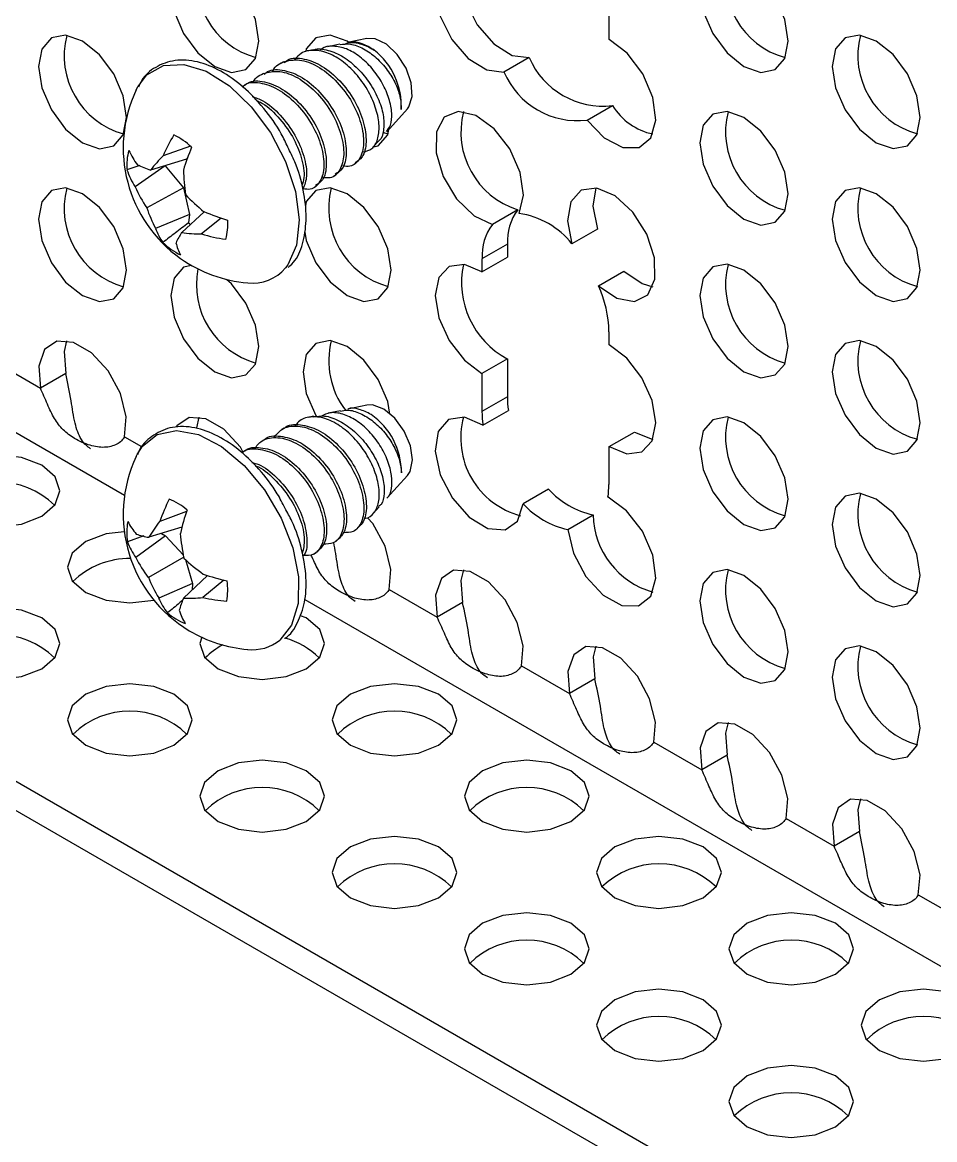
# Model space of a CAD drawing. Extents: x -0.1 to 10.8, y -7.1 to 0.
# Drawn here: x 1.482 to 2.396, y -6.146 to -5.026 of the extents above; entities that cross this region are included whole.
import ezdxf

# ---------------------------------------------------------------- set-up
doc = ezdxf.new("R2010")
doc.units = 0
doc.header["$LTSCALE"] = 0.5
doc.header["$MEASUREMENT"] = 0
doc.layers.add('Brackets', color=181, linetype='CONTINUOUS')
doc.layers.add('Hardware', color=242, linetype='CONTINUOUS')

msp = doc.modelspace()

# ---------------------------------------------------------------- linework, layer by layer
at = {"layer": 'Brackets', "transparency": 16777216}
for p, q in [((2.0695, -5.0428), (2.0695, -4.9916)), ((1.9895, -5.0607), (1.9641, -5.0754)), ((2.0476, -5.1236), (2.073, -5.1089)), ((0.4756, -5.2094), (3.2687, -6.8218)), ((1.0965, -5.2183), (1.5839, -5.4997)), ((1.978, -5.2135), (1.9526, -5.2282)), ((0.4756, -5.2387), (3.2687, -6.8511)), ((2.0578, -5.233), (2.0324, -5.2477)), ((1.9676, -5.2478), (1.9422, -5.2625)), ((1.9676, -5.2478), (1.9676, -5.2609)), ((1.9422, -5.2756), (1.9676, -5.2609)), ((1.9422, -5.2625), (1.9422, -5.2756)), ((2.0591, -5.2896), (2.0845, -5.275)), ((2.0695, -5.349), (2.0695, -5.3359)), ((1.4515, -5.3644), (1.4996, -5.3922)), ((1.9676, -5.3628), (1.9422, -5.3775)), ((1.9676, -5.3628), (1.9676, -5.4009)), ((1.525, -5.3776), (1.4996, -5.3922)), ((1.9422, -5.3775), (1.9422, -5.4156)), ((1.9676, -5.4009), (1.9422, -5.4156)), ((1.9432, -5.4294), (1.9686, -5.4147)), ((1.584, -5.441), (1.601, -5.4508)), ((2.0695, -5.4509), (2.0949, -5.4363)), ((2.0695, -5.489), (2.0695, -5.4509)), ((2.0089, -5.4936), (1.9836, -5.5083)), ((2.0281, -5.534), (2.0535, -5.5193)), ((1.8492, -5.5941), (1.8973, -5.6218)), ((1.7647, -5.6041), (2.8643, -6.2388)), ((1.9227, -5.6072), (1.8973, -5.6218)), ((1.9818, -5.6706), (2.0299, -5.6984)), ((2.0553, -5.6837), (2.0299, -5.6984)), ((2.1144, -5.7471), (2.1625, -5.7749)), ((2.1879, -5.7603), (2.1625, -5.7749)), ((2.247, -5.8237), (2.2951, -5.8514)), ((2.3205, -5.8368), (2.2951, -5.8514)), ((2.3795, -5.9002), (2.4277, -5.928))]:
    msp.add_line(p, q, dxfattribs=at)
at = {"layer": 'Brackets', "transparency": 16777216, "flags": 128}
for points in [[(1.6744, -4.9678), (1.6575, -4.9619), (1.6431, -4.9647), (1.6336, -4.9757), (1.6302, -4.9933), (1.6336, -5.0148), (1.6431, -5.0368), (1.6575, -5.0562), (1.6744, -5.0698), (1.6913, -5.0757), (1.7056, -5.0729), (1.7152, -5.0619), (1.7186, -5.0443), (1.7152, -5.0228), (1.7056, -5.0008), (1.6913, -4.9814), (1.6744, -4.9678)], [(1.9422, -4.9694), (1.9239, -4.962), (1.9084, -4.9646), (1.8983, -4.9766), (1.8954, -4.996), (1.9003, -5.0194), (1.912, -5.0427), (1.9285, -5.0618), (1.9469, -5.0733), (1.9641, -5.0754)], [(1.9237, -4.962), (1.9208, -4.9814), (1.9256, -5.0048), (1.9373, -5.028), (1.9539, -5.0471), (1.9723, -5.0587), (1.9895, -5.0607)], [(2.2047, -4.9677), (2.1878, -4.9618), (2.1735, -4.9646), (2.1639, -4.9756), (2.1605, -4.9932), (2.1639, -5.0147), (2.1735, -5.0368), (2.1878, -5.0561), (2.2047, -5.0698), (2.2216, -5.0757), (2.236, -5.0729), (2.2456, -5.0619), (2.2489, -5.0443), (2.2456, -5.0228), (2.236, -5.0007), (2.2216, -4.9814), (2.2047, -4.9677)], [(1.5418, -5.0443), (1.5249, -5.0385), (1.5106, -5.0412), (1.501, -5.0523), (1.4976, -5.0699), (1.501, -5.0913), (1.5106, -5.1134), (1.5249, -5.1327), (1.5418, -5.1464), (1.5587, -5.1523), (1.5731, -5.1495), (1.5826, -5.1385), (1.586, -5.1209), (1.5826, -5.0994), (1.5731, -5.0773), (1.5587, -5.058), (1.5418, -5.0443)], [(1.807, -5.0443), (1.7901, -5.0384), (1.7757, -5.0412), (1.7661, -5.0522), (1.7657, -5.0546)], [(2.3373, -5.0443), (2.3204, -5.0384), (2.3061, -5.0412), (2.2965, -5.0522), (2.2931, -5.0698), (2.2965, -5.0912), (2.3061, -5.1133), (2.3204, -5.1327), (2.3373, -5.1463), (2.3542, -5.1522), (2.3686, -5.1494), (2.3781, -5.1384), (2.3815, -5.1208), (2.3781, -5.0993), (2.3686, -5.0772), (2.3542, -5.0579), (2.3373, -5.0443)], [(1.8087, -5.0457), (1.807, -5.0443)], [(2.0476, -5.1236), (2.0648, -5.1414), (2.0832, -5.1511), (2.0997, -5.1511), (2.1114, -5.1413), (2.1163, -5.1235), (2.1134, -5.1008), (2.1033, -5.0771), (2.0878, -5.0566), (2.0695, -5.0428)], [(1.9793, -5.2171), (1.9837, -5.1989), (1.9804, -5.1761), (1.97, -5.1525), (1.9543, -5.1323), (1.936, -5.119), (1.9184, -5.1149), (1.9044, -5.1207), (1.8965, -5.1354), (1.8962, -5.1565), (1.9033, -5.1802), (1.9168, -5.2025), (1.9343, -5.2195), (1.9526, -5.2282)], [(2.2047, -5.1208), (2.1878, -5.1149), (2.1735, -5.1177), (2.1639, -5.1288), (2.1605, -5.1463), (2.1639, -5.1678), (2.1735, -5.1899), (2.1878, -5.2092), (2.2047, -5.2229), (2.2216, -5.2288), (2.236, -5.226), (2.2456, -5.215), (2.2489, -5.1974), (2.2456, -5.1759), (2.236, -5.1538), (2.2216, -5.1345), (2.2047, -5.1208)], [(1.8333, -5.1504), (1.8382, -5.1495), (1.8478, -5.1384), (1.8488, -5.133)], [(1.5418, -5.1974), (1.5249, -5.1916), (1.5106, -5.1943), (1.501, -5.2054), (1.4976, -5.223), (1.501, -5.2444), (1.5106, -5.2665), (1.5249, -5.2859), (1.5418, -5.2995), (1.5587, -5.3054), (1.5731, -5.3026), (1.5826, -5.2916), (1.586, -5.274), (1.5826, -5.2525), (1.5731, -5.2304), (1.5587, -5.2111), (1.5418, -5.1974)], [(1.7648, -5.2358), (1.7661, -5.2444), (1.7757, -5.2665), (1.7901, -5.2858), (1.807, -5.2995), (1.8239, -5.3054), (1.8382, -5.3026), (1.8478, -5.2915), (1.8512, -5.274), (1.8478, -5.2525), (1.8382, -5.2304), (1.8239, -5.2111), (1.807, -5.1974)], [(1.807, -5.1974), (1.7901, -5.1915), (1.7757, -5.1943), (1.7661, -5.2053), (1.7654, -5.2095)], [(2.0591, -5.2896), (2.0774, -5.3021), (2.0949, -5.3053), (2.1084, -5.2986), (2.1155, -5.2831), (2.1152, -5.2616), (2.1073, -5.2378), (2.0933, -5.2159), (2.0757, -5.1996), (2.0574, -5.1918), (2.0417, -5.1939), (2.0313, -5.2054), (2.028, -5.2245), (2.0324, -5.2477)], [(2.0563, -5.1916), (2.0534, -5.2098), (2.0578, -5.233)], [(2.3373, -5.1974), (2.3204, -5.1915), (2.3061, -5.1943), (2.2965, -5.2053), (2.2931, -5.2229), (2.2965, -5.2443), (2.3061, -5.2664), (2.3204, -5.2858), (2.3373, -5.2994), (2.3542, -5.3053), (2.3686, -5.3025), (2.3781, -5.2915), (2.3815, -5.2739), (2.3781, -5.2524), (2.3686, -5.2303), (2.3542, -5.211), (2.3373, -5.1974)], [(1.6511, -5.2693), (1.6431, -5.2709), (1.6336, -5.2819), (1.6302, -5.2995), (1.6336, -5.321), (1.6431, -5.343), (1.6575, -5.3624), (1.6744, -5.376), (1.6913, -5.3819), (1.7056, -5.3791), (1.7152, -5.3681), (1.7186, -5.3505), (1.7152, -5.329), (1.7056, -5.307), (1.6913, -5.2876), (1.686, -5.2833)], [(1.9422, -5.2756), (1.9245, -5.2683), (1.9093, -5.2703), (1.899, -5.2813), (1.8954, -5.2995), (1.899, -5.3218), (1.9093, -5.3446), (1.9245, -5.3643), (1.9422, -5.3775)], [(2.0845, -5.275), (2.1028, -5.2875), (2.1134, -5.2906)], [(2.2047, -5.2739), (2.1878, -5.268), (2.1735, -5.2708), (2.1639, -5.2819), (2.1605, -5.2994), (2.1639, -5.3209), (2.1735, -5.343), (2.1878, -5.3623), (2.2047, -5.376), (2.2216, -5.3819), (2.236, -5.3791), (2.2456, -5.3681), (2.2489, -5.3505), (2.2456, -5.329), (2.236, -5.3069), (2.2216, -5.2876), (2.2047, -5.2739)], [(1.584, -5.441), (1.5857, -5.421), (1.5799, -5.3977), (1.5676, -5.375), (1.5509, -5.3569), (1.5327, -5.3464), (1.516, -5.3452), (1.5037, -5.3537), (1.4979, -5.3703), (1.4996, -5.3922)], [(1.5259, -5.3448), (1.5233, -5.3556), (1.525, -5.3776)], [(1.807, -5.3505), (1.7901, -5.3446), (1.7757, -5.3474), (1.7661, -5.3584), (1.7628, -5.376), (1.7661, -5.3975), (1.7757, -5.4196), (1.7765, -5.4206)], [(1.8498, -5.4183), (1.8478, -5.4056), (1.8382, -5.3835), (1.8239, -5.3642), (1.807, -5.3505)], [(2.0695, -5.4509), (2.0872, -5.4582), (2.1024, -5.4562), (2.1127, -5.4452), (2.1163, -5.427), (2.1127, -5.4047), (2.1024, -5.3819), (2.0872, -5.3622), (2.0695, -5.349)], [(2.3373, -5.3505), (2.3204, -5.3446), (2.3061, -5.3474), (2.2965, -5.3584), (2.2931, -5.376), (2.2965, -5.3975), (2.3061, -5.4195), (2.3204, -5.4389), (2.3373, -5.4525), (2.3542, -5.4584), (2.3686, -5.4556), (2.3781, -5.4446), (2.3815, -5.427), (2.3781, -5.4055), (2.3686, -5.3834), (2.3542, -5.3641), (2.3373, -5.3505)], [(1.6585, -5.4213), (1.6559, -5.4322), (1.6559, -5.4325)], [(1.9432, -5.4294), (1.9247, -5.4214), (1.9087, -5.4237), (1.8984, -5.4358), (1.8954, -5.4554), (1.9004, -5.4792), (1.9125, -5.5027), (1.9294, -5.5218), (1.9481, -5.5331), (1.9653, -5.5344), (1.9779, -5.5256), (1.9836, -5.5083)], [(2.2047, -5.427), (2.1878, -5.4211), (2.1735, -5.4239), (2.1639, -5.435), (2.1605, -5.4525), (2.1639, -5.474), (2.1735, -5.4961), (2.1878, -5.5154), (2.2047, -5.5291), (2.2216, -5.535), (2.236, -5.5322), (2.2456, -5.5212), (2.2489, -5.5036), (2.2456, -5.4821), (2.236, -5.46), (2.2216, -5.4407), (2.2047, -5.427)], [(1.7026, -5.456), (1.7002, -5.4516), (1.6835, -5.4334), (1.6653, -5.4229), (1.6486, -5.4218), (1.6363, -5.4302), (1.636, -5.4312)], [(2.0949, -5.4363), (2.1126, -5.4435), (2.1134, -5.4437)], [(1.5009, -5.4696), (1.4806, -5.4618), (1.4567, -5.459), (1.4328, -5.4618), (1.4125, -5.4696), (1.399, -5.4813), (1.3942, -5.4951), (1.399, -5.5089), (1.4125, -5.5206), (1.4328, -5.5285), (1.4567, -5.5312), (1.4806, -5.5285), (1.5009, -5.5206), (1.5145, -5.5089), (1.5192, -5.4951), (1.5145, -5.4813), (1.5009, -5.4696)], [(2.3373, -5.5036), (2.3204, -5.4977), (2.3061, -5.5005), (2.2965, -5.5115), (2.2931, -5.5291), (2.2965, -5.5506), (2.3061, -5.5726), (2.3204, -5.592), (2.3373, -5.6056), (2.3542, -5.6115), (2.3686, -5.6087), (2.3781, -5.5977), (2.3815, -5.5801), (2.3781, -5.5586), (2.3686, -5.5365), (2.3542, -5.5172), (2.3373, -5.5036)], [(2.0281, -5.534), (2.0338, -5.5579), (2.0464, -5.5812), (2.0636, -5.5998), (2.0823, -5.6102), (2.0992, -5.6106), (2.1113, -5.6009), (2.1163, -5.5829), (2.1133, -5.5598), (2.103, -5.5358), (2.087, -5.5152), (2.0685, -5.5016)], [(1.8492, -5.5941), (1.8509, -5.574), (1.8451, -5.5507), (1.8328, -5.5281), (1.8275, -5.5224)], [(1.5837, -5.5362), (1.5654, -5.5383), (1.5451, -5.5461), (1.5316, -5.5578), (1.5268, -5.5717), (1.5316, -5.5855), (1.5451, -5.5972), (1.5654, -5.605), (1.5893, -5.6077), (1.6132, -5.605), (1.6134, -5.6049)], [(1.9818, -5.6706), (1.9835, -5.6506), (1.9776, -5.6273), (1.9654, -5.6046), (1.9487, -5.5865), (1.9304, -5.576), (1.9138, -5.5749), (1.9015, -5.5833), (1.8957, -5.5999), (1.8973, -5.6218)], [(1.9237, -5.5744), (1.921, -5.5853), (1.9227, -5.6072)], [(2.2047, -5.5801), (2.1878, -5.5742), (2.1735, -5.577), (2.1639, -5.5881), (2.1605, -5.6056), (2.1639, -5.6271), (2.1735, -5.6492), (2.1878, -5.6685), (2.2047, -5.6822), (2.2216, -5.6881), (2.236, -5.6853), (2.2456, -5.6743), (2.2489, -5.6567), (2.2456, -5.6352), (2.236, -5.6131), (2.2216, -5.5938), (2.2047, -5.5801)], [(1.5009, -5.6227), (1.4806, -5.6149), (1.4567, -5.6121), (1.4328, -5.6149), (1.4125, -5.6227), (1.399, -5.6344), (1.3942, -5.6482), (1.399, -5.662), (1.4125, -5.6737), (1.4328, -5.6815), (1.4567, -5.6843), (1.4806, -5.6815), (1.5009, -5.6737), (1.5145, -5.662), (1.5192, -5.6482), (1.5145, -5.6344), (1.5009, -5.6227)], [(1.6615, -5.6421), (1.6594, -5.6482), (1.6641, -5.662), (1.6777, -5.6737), (1.698, -5.6815), (1.7219, -5.6843), (1.7458, -5.6815), (1.7661, -5.6737), (1.7796, -5.662), (1.7844, -5.6482), (1.7796, -5.6344), (1.7661, -5.6227)], [(1.7661, -5.6227), (1.7602, -5.6204)], [(2.1144, -5.7471), (2.116, -5.7271), (2.1102, -5.7038), (2.0979, -5.6812), (2.0813, -5.663), (2.063, -5.6525), (2.0463, -5.6514), (2.0341, -5.6598), (2.0282, -5.6764), (2.0299, -5.6984)], [(2.0563, -5.6509), (2.0536, -5.6618), (2.0553, -5.6837)], [(2.3373, -5.6567), (2.3204, -5.6508), (2.3061, -5.6536), (2.2965, -5.6646), (2.2931, -5.6822), (2.2965, -5.7037), (2.3061, -5.7257), (2.3204, -5.7451), (2.3373, -5.7587), (2.3542, -5.7646), (2.3686, -5.7618), (2.3781, -5.7508), (2.3815, -5.7332), (2.3781, -5.7117), (2.3686, -5.6896), (2.3542, -5.6703), (2.3373, -5.6567)], [(1.6335, -5.6992), (1.6132, -5.6914), (1.5893, -5.6887), (1.5654, -5.6914), (1.5451, -5.6992), (1.5316, -5.7109), (1.5268, -5.7247), (1.5316, -5.7385), (1.5451, -5.7502), (1.5654, -5.7581), (1.5893, -5.7608), (1.6132, -5.7581), (1.6335, -5.7502), (1.647, -5.7385), (1.6518, -5.7247), (1.647, -5.7109), (1.6335, -5.6992)], [(1.8987, -5.6992), (1.8784, -5.6914), (1.8545, -5.6887), (1.8305, -5.6914), (1.8103, -5.6992), (1.7967, -5.7109), (1.792, -5.7247), (1.7967, -5.7385), (1.8103, -5.7502), (1.8305, -5.7581), (1.8545, -5.7608), (1.8784, -5.7581), (1.8987, -5.7502), (1.9122, -5.7385), (1.917, -5.7247), (1.9122, -5.7109), (1.8987, -5.6992)], [(2.247, -5.8237), (2.2486, -5.8037), (2.2428, -5.7804), (2.2305, -5.7577), (2.2138, -5.7396), (2.1956, -5.7291), (2.1789, -5.7279), (2.1666, -5.7364), (2.1608, -5.753), (2.1625, -5.7749)], [(2.1889, -5.7275), (2.1862, -5.7383), (2.1879, -5.7603)], [(1.7661, -5.7758), (1.7458, -5.7679), (1.7219, -5.7652), (1.698, -5.7679), (1.6777, -5.7758), (1.6641, -5.7875), (1.6594, -5.8013), (1.6641, -5.8151), (1.6777, -5.8268), (1.698, -5.8346), (1.7219, -5.8374), (1.7458, -5.8346), (1.7661, -5.8268), (1.7796, -5.8151), (1.7844, -5.8013), (1.7796, -5.7875), (1.7661, -5.7758)], [(2.0312, -5.7758), (2.011, -5.7679), (1.987, -5.7652), (1.9631, -5.7679), (1.9428, -5.7758), (1.9293, -5.7875), (1.9245, -5.8013), (1.9293, -5.8151), (1.9428, -5.8268), (1.9631, -5.8346), (1.987, -5.8374), (2.011, -5.8346), (2.0312, -5.8268), (2.0448, -5.8151), (2.0495, -5.8013), (2.0448, -5.7875), (2.0312, -5.7758)], [(2.3795, -5.9002), (2.3812, -5.8802), (2.3754, -5.8569), (2.3631, -5.8342), (2.3464, -5.8161), (2.3282, -5.8056), (2.3115, -5.8045), (2.2992, -5.8129), (2.2934, -5.8295), (2.2951, -5.8514)], [(2.3214, -5.804), (2.3188, -5.8149), (2.3205, -5.8368)], [(1.8987, -5.8523), (1.8784, -5.8445), (1.8545, -5.8417), (1.8305, -5.8445), (1.8103, -5.8523), (1.7967, -5.864), (1.792, -5.8778), (1.7967, -5.8916), (1.8103, -5.9033), (1.8305, -5.9111), (1.8545, -5.9139), (1.8784, -5.9111), (1.8987, -5.9033), (1.9122, -5.8916), (1.917, -5.8778), (1.9122, -5.864), (1.8987, -5.8523)], [(2.1638, -5.8523), (2.1435, -5.8445), (2.1196, -5.8417), (2.0957, -5.8445), (2.0754, -5.8523), (2.0619, -5.864), (2.0571, -5.8778), (2.0619, -5.8916), (2.0754, -5.9033), (2.0957, -5.9111), (2.1196, -5.9139), (2.1435, -5.9111), (2.1638, -5.9033), (2.1774, -5.8916), (2.1821, -5.8778), (2.1774, -5.864), (2.1638, -5.8523)], [(2.0312, -5.9288), (2.011, -5.921), (1.987, -5.9183), (1.9631, -5.921), (1.9428, -5.9288), (1.9293, -5.9405), (1.9245, -5.9543), (1.9293, -5.9682), (1.9428, -5.9799), (1.9631, -5.9877), (1.987, -5.9904), (2.011, -5.9877), (2.0312, -5.9799), (2.0448, -5.9682), (2.0495, -5.9543), (2.0448, -5.9405), (2.0312, -5.9288)], [(2.2964, -5.9288), (2.2761, -5.921), (2.2522, -5.9183), (2.2283, -5.921), (2.208, -5.9288), (2.1945, -5.9405), (2.1897, -5.9543), (2.1945, -5.9682), (2.208, -5.9799), (2.2283, -5.9877), (2.2522, -5.9904), (2.2761, -5.9877), (2.2964, -5.9799), (2.3099, -5.9682), (2.3147, -5.9543), (2.3099, -5.9405), (2.2964, -5.9288)], [(2.1638, -6.0054), (2.1435, -5.9976), (2.1196, -5.9948), (2.0957, -5.9976), (2.0754, -6.0054), (2.0619, -6.0171), (2.0571, -6.0309), (2.0619, -6.0447), (2.0754, -6.0564), (2.0957, -6.0642), (2.1196, -6.067), (2.1435, -6.0642), (2.1638, -6.0564), (2.1774, -6.0447), (2.1821, -6.0309), (2.1774, -6.0171), (2.1638, -6.0054)], [(2.429, -6.0054), (2.4087, -5.9976), (2.3848, -5.9948), (2.3609, -5.9976), (2.3406, -6.0054), (2.327, -6.0171), (2.3223, -6.0309), (2.327, -6.0447), (2.3406, -6.0564), (2.3609, -6.0642), (2.3848, -6.067), (2.4087, -6.0642), (2.429, -6.0564), (2.4425, -6.0447), (2.4473, -6.0309), (2.4425, -6.0171), (2.429, -6.0054)], [(2.2964, -6.0819), (2.2761, -6.0741), (2.2522, -6.0713), (2.2283, -6.0741), (2.208, -6.0819), (2.1945, -6.0936), (2.1897, -6.1074), (2.1945, -6.1212), (2.208, -6.1329), (2.2283, -6.1408), (2.2522, -6.1435), (2.2761, -6.1408), (2.2964, -6.1329), (2.3099, -6.1212), (2.3147, -6.1074), (2.3099, -6.0936), (2.2964, -6.0819)]]:
    msp.add_lwpolyline(points, dxfattribs=at)
at = {"layer": 'Brackets', "transparency": 16777216}
for centre, radius, start, end in [((1.7376, -4.9823), 0.0816, 165.6081, 254.3865), ((2.2679, -4.9823), 0.0816, 165.6081, 254.3865), ((1.605, -5.0589), 0.0816, 165.6081, 254.3865), ((2.4005, -5.0588), 0.0816, 165.6081, 254.3865), ((2.0632, -5.0294), 0.0801, 203.0257, 276.9797), ((2.0379, -5.044), 0.0801, 203.0257, 276.9797), ((2.0025, -5.1358), 0.0814, 165.2472, 252.5372), ((2.1262, -5.0765), 0.0623, 211.4, 258.1746), ((2.2679, -5.1354), 0.0816, 165.6081, 254.3865), ((1.8702, -5.0588), 0.0816, 250.6385, 254.3865), ((1.605, -5.212), 0.0816, 165.6081, 254.3865), ((1.8702, -5.2119), 0.0816, 165.6081, 254.3865), ((2.4005, -5.2119), 0.0816, 165.6081, 254.3865), ((2.0203, -5.2451), 0.0527, 143.2292, 182.9528), ((1.9673, -5.2992), 0.083, 38.3514, 81.654), ((1.9949, -5.2597), 0.0527, 143.2292, 182.9528), ((1.7376, -5.2885), 0.0816, 168.9035, 254.3865), ((2.0083, -5.2864), 0.0866, 167.8458, 241.9372), ((2.2679, -5.2885), 0.0816, 165.6081, 254.3865), ((1.9493, -5.3386), 0.1202, 1.2945, 24.0682), ((1.8702, -5.365), 0.0816, 165.6081, 217.3101), ((2.4005, -5.365), 0.0816, 165.6081, 254.3865), ((2.064, -5.4006), 0.0964, 180.1758, 188.4025), ((2.0015, -5.4423), 0.0806, 164.8921, 255.1025), ((2.0386, -5.4153), 0.0964, 180.1758, 188.4025), ((2.2679, -5.4416), 0.0816, 165.6081, 254.3865), ((1.4567, -5.5681), 0.0817, 45.6215, 134.3785), ((2.071, -5.4377), 0.0835, 222.0555, 257.9499), ((1.9958, -5.4893), 0.0736, 350.3819, 0.2301), ((2.4005, -5.5181), 0.0816, 165.6081, 254.3865), ((2.0456, -5.4523), 0.0835, 222.0555, 257.9499), ((2.136, -5.5174), 0.0825, 181.3428, 254.0865), ((1.5893, -5.6447), 0.0817, 89.5192, 134.3785), ((2.2679, -5.5947), 0.0816, 165.6081, 254.3865), ((1.4567, -5.7212), 0.0817, 45.6215, 134.3785), ((1.7219, -5.7212), 0.0817, 45.6215, 73.5961), ((1.7219, -5.7212), 0.0817, 118.9875, 134.3785), ((2.4005, -5.6712), 0.0816, 165.6081, 254.3865), ((1.5893, -5.7978), 0.0817, 45.6215, 134.3785), ((1.8545, -5.7978), 0.0817, 45.6215, 134.3785), ((1.7219, -5.8743), 0.0817, 45.6215, 134.3785), ((1.987, -5.8743), 0.0817, 45.6215, 134.3785), ((1.8545, -5.9508), 0.0817, 45.6215, 134.3785), ((2.1196, -5.9508), 0.0817, 45.6215, 134.3785), ((1.987, -6.0274), 0.0817, 45.6215, 134.3785), ((2.2522, -6.0274), 0.0817, 45.6215, 134.3785), ((2.1196, -6.1039), 0.0817, 45.6215, 134.3785), ((2.3848, -6.1039), 0.0817, 45.6215, 134.3785), ((2.2522, -6.1804), 0.0817, 45.6215, 134.3785)]:
    msp.add_arc(centre, radius, start, end, dxfattribs=at)
for points, knots in [([(1.5498, -5.453), (1.5483, -5.452), (1.5447, -5.4495), (1.5387, -5.4416), (1.5335, -5.4268), (1.5305, -5.4031), (1.5269, -5.3866), (1.525, -5.3776)], [0, 0, 0, 0, 0.080074, 0.183747, 0.405923, 0.672364, 1, 1, 1, 1]), ([(1.584, -5.441), (1.5831, -5.4424), (1.5811, -5.4453), (1.5746, -5.4499), (1.5635, -5.4526), (1.5484, -5.45), (1.5343, -5.4436), (1.5221, -5.4347), (1.5133, -5.4231), (1.5066, -5.4084), (1.502, -5.3977), (1.4996, -5.3922)], [0, 0, 0, 0, 0.0571124, 0.1129168, 0.2267158, 0.3542413, 0.5044329, 0.6312117, 0.7515163, 0.8722153, 1, 1, 1, 1]), ([(1.815, -5.6061), (1.8134, -5.6051), (1.8098, -5.6026), (1.8038, -5.5947), (1.7986, -5.5799), (1.7964, -5.5619), (1.7943, -5.5507), (1.7936, -5.5471)], [0, 0, 0, 0, 0.0800739, 0.1837469, 0.4059234, 0.6723641, 0.8025129, 0.8025129, 0.8025129, 0.8025129]), ([(1.8492, -5.5941), (1.8482, -5.5955), (1.8463, -5.5984), (1.8397, -5.603), (1.8286, -5.6056), (1.8136, -5.6031), (1.7995, -5.5967), (1.7873, -5.5878), (1.7784, -5.5762), (1.7738, -5.5659), (1.7713, -5.5603), (1.771, -5.5596)], [0, 0, 0, 0, 0.0571124, 0.1129168, 0.2267158, 0.3542413, 0.5044329, 0.6312117, 0.7515163, 0.8722153, 0.8879865, 0.8879865, 0.8879865, 0.8879865]), ([(1.9476, -5.6827), (1.946, -5.6816), (1.9424, -5.6791), (1.9364, -5.6713), (1.9312, -5.6564), (1.9283, -5.6327), (1.9247, -5.6163), (1.9227, -5.6072)], [0, 0, 0, 0, 0.080074, 0.183747, 0.405923, 0.672364, 1, 1, 1, 1]), ([(1.9818, -5.6706), (1.9808, -5.6721), (1.9789, -5.6749), (1.9723, -5.6795), (1.9612, -5.6822), (1.9462, -5.6796), (1.9321, -5.6732), (1.9198, -5.6643), (1.911, -5.6527), (1.9044, -5.638), (1.8997, -5.6273), (1.8973, -5.6218)], [0, 0, 0, 0, 0.057112, 0.112917, 0.226716, 0.354241, 0.504433, 0.631212, 0.751516, 0.872215, 1, 1, 1, 1]), ([(2.0802, -5.7592), (2.0786, -5.7581), (2.075, -5.7557), (2.069, -5.7478), (2.0638, -5.733), (2.0609, -5.7092), (2.0573, -5.6928), (2.0553, -5.6837)], [0, 0, 0, 0, 0.080074, 0.183747, 0.405923, 0.672364, 1, 1, 1, 1]), ([(2.1144, -5.7471), (2.1134, -5.7486), (2.1114, -5.7515), (2.1049, -5.756), (2.0938, -5.7587), (2.0788, -5.7562), (2.0646, -5.7498), (2.0524, -5.7409), (2.0436, -5.7293), (2.0369, -5.7145), (2.0323, -5.7039), (2.0299, -5.6984)], [0, 0, 0, 0, 0.0571124, 0.1129168, 0.2267158, 0.3542413, 0.5044329, 0.6312117, 0.7515163, 0.8722153, 1, 1, 1, 1]), ([(2.2127, -5.8357), (2.2112, -5.8347), (2.2076, -5.8322), (2.2016, -5.8243), (2.1964, -5.8095), (2.1935, -5.7858), (2.1899, -5.7693), (2.1879, -5.7603)], [0, 0, 0, 0, 0.0800739, 0.1837469, 0.4059234, 0.6723641, 1, 1, 1, 1]), ([(2.247, -5.8237), (2.246, -5.8251), (2.244, -5.828), (2.2375, -5.8326), (2.2264, -5.8353), (2.2113, -5.8327), (2.1972, -5.8263), (2.185, -5.8174), (2.1762, -5.8058), (2.1695, -5.7911), (2.1649, -5.7804), (2.1625, -5.7749)], [0, 0, 0, 0, 0.057112, 0.112917, 0.226716, 0.354241, 0.504433, 0.631212, 0.751516, 0.872215, 1, 1, 1, 1]), ([(2.3453, -5.9123), (2.3438, -5.9112), (2.3402, -5.9088), (2.3342, -5.9009), (2.329, -5.886), (2.326, -5.8623), (2.3224, -5.8459), (2.3205, -5.8368)], [0, 0, 0, 0, 0.080074, 0.183747, 0.405923, 0.672364, 1, 1, 1, 1]), ([(2.3795, -5.9002), (2.3786, -5.9017), (2.3766, -5.9046), (2.3701, -5.9091), (2.359, -5.9118), (2.3439, -5.9093), (2.3298, -5.9029), (2.3176, -5.8939), (2.3088, -5.8823), (2.3021, -5.8676), (2.2975, -5.8569), (2.2951, -5.8514)], [0, 0, 0, 0, 0.057112, 0.112917, 0.226716, 0.354241, 0.504433, 0.631212, 0.751516, 0.872215, 1, 1, 1, 1])]:
    msp.add_open_spline(points, degree=3, knots=knots, dxfattribs=at)
at = {"layer": 'Hardware', "transparency": 16777216}
for p, q in [((1.7998, -5.0475), (1.7877, -5.0501)), ((1.8267, -5.0419), (1.8075, -5.0459)), ((1.8351, -5.0421), (1.8267, -5.0419)), ((1.8464, -5.0476), (1.8351, -5.0421)), ((1.8573, -5.0579), (1.8464, -5.0476)), ((1.7729, -5.0532), (1.7679, -5.0542)), ((1.8661, -5.0714), (1.8573, -5.0579)), ((1.6064, -5.0782), (1.623, -5.0689)), ((1.623, -5.0689), (1.6432, -5.0677)), ((1.6432, -5.0677), (1.6658, -5.0746)), ((1.7434, -5.0652), (1.741, -5.0667)), ((1.8713, -5.0861), (1.8661, -5.0714)), ((1.5972, -5.0902), (1.6064, -5.0782)), ((1.6658, -5.0746), (1.689, -5.0891)), ((1.7236, -5.0767), (1.7211, -5.0781)), ((1.5956, -5.0932), (1.5972, -5.0902)), ((1.689, -5.0891), (1.711, -5.1102)), ((1.8723, -5.0998), (1.8713, -5.0861)), ((1.8689, -5.1104), (1.8723, -5.0998)), ((1.711, -5.1102), (1.7303, -5.1361)), ((1.8467, -5.1354), (1.8674, -5.1123)), ((1.8674, -5.1123), (1.8689, -5.1104)), ((1.7303, -5.1361), (1.7454, -5.1652)), ((1.6499, -5.1497), (1.6225, -5.1594)), ((1.8332, -5.1505), (1.8388, -5.1442)), ((1.646, -5.1628), (1.6101, -5.1736)), ((1.6473, -5.1607), (1.646, -5.1628)), ((1.5992, -5.1692), (1.5863, -5.1733)), ((1.6247, -5.1693), (1.5945, -5.1906)), ((1.6246, -5.1692), (1.6247, -5.1693)), ((1.6247, -5.1693), (1.643, -5.1915)), ((1.7454, -5.1652), (1.7552, -5.1951)), ((1.813, -5.1685), (1.8155, -5.167)), ((1.7931, -5.18), (1.7956, -5.1785)), ((1.643, -5.1915), (1.6063, -5.2116)), ((1.643, -5.1915), (1.6489, -5.2181)), ((1.7552, -5.1951), (1.7589, -5.2237)), ((1.7732, -5.1914), (1.7757, -5.19)), ((1.6489, -5.2181), (1.6151, -5.2321)), ((1.6636, -5.2154), (1.6412, -5.2363)), ((1.6489, -5.2181), (1.648, -5.2267)), ((1.648, -5.2267), (1.6493, -5.2277)), ((1.6493, -5.2277), (1.6498, -5.2282)), ((1.6809, -5.2218), (1.6612, -5.2377)), ((1.7589, -5.2237), (1.7564, -5.2488)), ((1.7564, -5.2488), (1.7477, -5.2686)), ((1.7477, -5.2686), (1.7453, -5.2718)), ((1.8267, -5.4093), (1.8077, -5.4133)), ((1.8325, -5.4091), (1.8267, -5.4093)), ((1.8437, -5.4133), (1.8325, -5.4091)), ((1.7734, -5.4205), (1.7681, -5.4216)), ((1.8003, -5.4149), (1.7879, -5.4175)), ((1.8549, -5.4225), (1.8437, -5.4133)), ((1.7437, -5.4325), (1.7412, -5.4339)), ((1.8643, -5.4354), (1.8549, -5.4225)), ((1.6019, -5.4505), (1.6168, -5.4387)), ((1.6168, -5.4387), (1.636, -5.4347)), ((1.636, -5.4347), (1.6579, -5.4388)), ((1.6579, -5.4388), (1.6811, -5.4508)), ((1.7238, -5.444), (1.7214, -5.4454)), ((1.8705, -5.4501), (1.8643, -5.4354)), ((1.5965, -5.4588), (1.6019, -5.4505)), ((1.6811, -5.4508), (1.7037, -5.4698)), ((1.8725, -5.4642), (1.8705, -5.4501)), ((1.5956, -5.4607), (1.5965, -5.4588)), ((1.7039, -5.4555), (1.7015, -5.4569)), ((1.8701, -5.4757), (1.8725, -5.4642)), ((1.7037, -5.4698), (1.7241, -5.4943)), ((1.8674, -5.4798), (1.8701, -5.4757)), ((1.8469, -5.5027), (1.8674, -5.4798)), ((1.7241, -5.4943), (1.7408, -5.5225)), ((1.646, -5.5161), (1.6193, -5.5259)), ((1.8334, -5.5178), (1.8391, -5.5113)), ((1.6414, -5.5318), (1.6084, -5.5418)), ((1.7408, -5.5225), (1.7525, -5.5523)), ((1.6034, -5.5405), (1.5868, -5.5464)), ((1.625, -5.5404), (1.5953, -5.5622)), ((1.6209, -5.538), (1.625, -5.5404)), ((1.625, -5.5404), (1.6429, -5.5597)), ((1.7525, -5.5523), (1.7583, -5.5816)), ((1.7934, -5.5472), (1.7959, -5.5458)), ((1.6433, -5.5617), (1.6078, -5.582)), ((1.6451, -5.5642), (1.6519, -5.588)), ((1.7735, -5.5587), (1.776, -5.5573)), ((1.6519, -5.588), (1.6182, -5.6027)), ((1.6672, -5.5801), (1.6429, -5.6029)), ((1.6519, -5.588), (1.6518, -5.5946)), ((1.6836, -5.5847), (1.6624, -5.6022)), ((1.7583, -5.5816), (1.7579, -5.6082)), ((1.7579, -5.6082), (1.7513, -5.63)), ((1.7513, -5.63), (1.7396, -5.6449))]:
    msp.add_line(p, q, dxfattribs=at)
for centre, major_axis, start_param, end_param in [((1.7911, -5.1088), (0.0496, 0.0496), 5.437972, 6.408078), ((1.7185, -5.1513), (0.0961, 0.0961), 1.91464, 3.31259), ((1.789, -5.232), (-0.1284, 0.1284), 0.24354, 0.37437), ((1.5975, -5.208), (-0.0555, 0.0555), -1.538582, -1.261016), ((1.9257, -5.2613), (0.2093, 0.2093), 1.973583, 2.056118), ((1.6427, -5.1692), (-0.04, 0.04), 0.511125, 0.856789), ((1.6544, -5.1244), (-0.0512, 0.0512), 1.205828, 1.43697), ((1.7456, -5.2791), (-0.1214, 0.1214), 0.013827, 0.123511), ((1.6617, -5.1481), (-0.0562, 0.0562), 1.108045, 1.349879), ((1.6349, -5.0917), (-0.0605, 0.0605), 1.894853, 2.062686), ((1.8457, -5.1687), (-0.1434, 0.1434), 0.810396, 0.931135), ((1.7171, -5.1361), (-0.0948, 0.0948), 1.203703, 1.383588), ((1.7895, -5.0611), (0.1409, 0.1409), 3.115342, 3.241964), ((1.7163, -5.1763), (-0.0817, 0.0817), 1.095778, 1.289113), ((1.7575, -4.9873), (0.1744, 0.1744), 3.536092, 3.638123), ((1.6309, -5.2278), (-0.04, 0.04), 3.652718, 3.998381), ((1.6665, -5.2144), (0.0385, 0.0385), 2.688848, 2.981469), ((1.7333, -5.2932), (-0.0766, 0.0766), 0.231808, 0.340103), ((1.6608, -5.0981), (-0.0987, 0.0987), 2.214979, 2.35931), ((1.7101, -5.0772), (0.1186, 0.1186), 3.631322, 3.778243), ((1.676, -5.189), (0.0555, 0.0555), 3.173807, 3.451373), ((1.6793, -5.237), (-0.0317, 0.0317), 1.001126, 1.292277), ((1.7185, -5.1513), (0.0961, 0.0961), 3.31259, 3.844852), ((1.7122, -5.2436), (-0.0307, 0.0307), 2.244755, 3.22188), ((1.7898, -5.4773), (0.0507, 0.0507), 5.49998, 6.455002), ((1.7185, -5.5188), (-0.0961, 0.0961), 0.343844, 1.817855), ((1.7842, -5.5824), (0.1232, 0.1232), 1.887308, 2.025849), ((1.6027, -5.5674), (-0.0487, 0.0487), -1.475112, -1.172363), ((1.9038, -5.5989), (-0.1915, 0.1915), 0.467532, 0.559024), ((1.6516, -5.5372), (-0.0463, 0.0463), 0.613718, 0.926994), ((1.6409, -5.4989), (0.0425, 0.0425), 2.823439, 3.076653), ((1.7389, -5.6196), (0.1075, 0.1075), 1.691444, 1.818534), ((1.6227, -5.4572), (-0.0607, 0.0607), 2.035241, 2.188528), ((1.8408, -5.5211), (0.1426, 0.1426), 2.440604, 2.563992), ((1.6511, -5.522), (0.0486, 0.0486), 2.719618, 2.979821), ((1.7085, -5.5047), (-0.0898, 0.0898), 1.255466, 1.440328), ((1.7811, -5.4161), (-0.1422, 0.1422), 1.602705, 1.726989), ((1.7234, -5.537), (0.0877, 0.0877), 2.726953, 2.913895), ((1.7464, -5.3289), (0.1863, 0.1863), 3.603756, 3.698253), ((1.6219, -5.5947), (0.0463, 0.0463), 5.326107, 5.639383), ((1.6779, -5.5774), (0.0459, 0.0459), 2.756591, 3.02457), ((1.7239, -5.6378), (0.0623, 0.0623), 1.950006, 2.094543), ((1.6472, -5.4556), (-0.1042, 0.1042), 2.326773, 2.459215), ((1.7003, -5.4342), (-0.1218, 0.1218), 2.134481, 2.275495), ((1.6708, -5.5645), (-0.0487, 0.0487), 1.66648, 1.96923), ((1.6921, -5.5985), (-0.0395, 0.0395), 1.084466, 1.346907), ((1.7185, -5.5188), (-0.0961, 0.0961), 1.817855, 2.274056), ((1.7124, -5.6114), (-0.0305, 0.0305), 2.238429, 3.038606)]:
    msp.add_ellipse(centre, major_axis=major_axis, ratio=1, start_param=start_param, end_param=end_param, dxfattribs=at)
for points, knots in [([(1.773, -5.0534), (1.7732, -5.0532), (1.7773, -5.0513), (1.788, -5.0531), (1.8032, -5.0593), (1.818, -5.0714), (1.8305, -5.0867), (1.8395, -5.1037), (1.8442, -5.1205), (1.8439, -5.1342), (1.8417, -5.1424), (1.8388, -5.1441), (1.8387, -5.1441)], [0, 0, 0, 0, 0.00794, 0.133709, 0.259673, 0.385577, 0.508329, 0.63122, 0.754058, 0.873962, 0.993779, 1, 1, 1, 1]), ([(1.8464, -5.1351), (1.8479, -5.1332), (1.8514, -5.1287), (1.8523, -5.1169), (1.8496, -5.1021), (1.8428, -5.0863), (1.8325, -5.0715), (1.8198, -5.0594), (1.8061, -5.0513), (1.7929, -5.0489), (1.7838, -5.0499), (1.7807, -5.053), (1.7804, -5.0533)], [0, 0, 0, 0, 0.0862958, 0.196617, 0.3072725, 0.4178062, 0.5301078, 0.6430197, 0.755847, 0.8701285, 0.9852946, 1, 1, 1, 1]), ([(1.7999, -5.0478), (1.8033, -5.0474), (1.8106, -5.0465), (1.8235, -5.0513), (1.8364, -5.0606), (1.8477, -5.0731), (1.8561, -5.0873), (1.861, -5.1016), (1.8611, -5.1093), (1.8612, -5.113)], [0, 0, 0, 0, 0.129107, 0.278437, 0.427719, 0.57346, 0.718528, 0.86357, 1, 1, 1, 1]), ([(1.8342, -5.0534), (1.8302, -5.051), (1.8221, -5.0463), (1.8116, -5.0445), (1.8067, -5.0466), (1.8049, -5.0473)], [0, 0, 0, 0, 0.390713, 0.782465, 1, 1, 1, 1]), ([(1.8049, -5.0476), (1.8049, -5.0476), (1.8082, -5.0451), (1.8179, -5.0459), (1.8281, -5.0495), (1.8334, -5.0529), (1.8342, -5.0534)], [0, 0, 0, 0, 0.0026175, 0.4706786, 0.9266049, 1, 1, 1, 1]), ([(1.7476, -5.1508), (1.7455, -5.1463), (1.7391, -5.1323), (1.7238, -5.1112), (1.7031, -5.0895), (1.6803, -5.0734), (1.657, -5.064), (1.6344, -5.0624), (1.615, -5.0695), (1.6026, -5.0796), (1.5989, -5.0882), (1.5979, -5.0904)], [0, 0, 0, 0, 0.062017, 0.190834, 0.319988, 0.44989, 0.580907, 0.711983, 0.838674, 0.959506, 1, 1, 1, 1]), ([(1.7326, -5.0746), (1.7327, -5.0744), (1.7348, -5.0688), (1.7446, -5.0639), (1.761, -5.0621), (1.7799, -5.07), (1.7978, -5.0851), (1.8126, -5.1051), (1.8218, -5.1271), (1.8247, -5.1476), (1.8205, -5.1627), (1.8124, -5.1708), (1.8052, -5.17), (1.8027, -5.1697)], [0, 0, 0, 0, 0.002779, 0.105554, 0.212584, 0.316862, 0.421139, 0.528169, 0.630944, 0.737041, 0.843138, 0.945912, 1, 1, 1, 1]), ([(1.7439, -5.066), (1.745, -5.0651), (1.75, -5.0607), (1.7638, -5.0612), (1.7822, -5.0684), (1.8003, -5.0837), (1.815, -5.1036), (1.8243, -5.1258), (1.827, -5.1459), (1.8238, -5.1608), (1.8176, -5.1647), (1.815, -5.1663)], [0, 0, 0, 0, 0.033583, 0.160945, 0.285032, 0.409119, 0.536482, 0.65878, 0.785032, 0.911284, 1, 1, 1, 1]), ([(1.8233, -5.1555), (1.8263, -5.1547), (1.8326, -5.153), (1.8382, -5.1434), (1.8398, -5.1296), (1.8367, -5.1128), (1.8291, -5.095), (1.8177, -5.0784), (1.8036, -5.0648), (1.7883, -5.0557), (1.7735, -5.0527), (1.7614, -5.055), (1.7565, -5.0606), (1.7544, -5.063)], [0, 0, 0, 0, 0.082247, 0.173958, 0.267237, 0.360762, 0.454202, 0.548975, 0.644201, 0.739369, 0.835636, 0.932561, 1, 1, 1, 1]), ([(1.7127, -5.086), (1.7128, -5.0859), (1.7149, -5.0803), (1.7248, -5.0754), (1.7411, -5.0736), (1.76, -5.0815), (1.7779, -5.0965), (1.7927, -5.1166), (1.8019, -5.1386), (1.8048, -5.1591), (1.8006, -5.1742), (1.7925, -5.1823), (1.7853, -5.1815), (1.7828, -5.1812)], [0, 0, 0, 0, 0.002779, 0.105554, 0.212584, 0.316862, 0.421139, 0.528169, 0.630944, 0.737041, 0.843138, 0.945912, 1, 1, 1, 1]), ([(1.724, -5.0775), (1.7251, -5.0765), (1.7302, -5.0722), (1.7439, -5.0727), (1.7624, -5.0799), (1.7804, -5.0952), (1.7952, -5.1151), (1.8044, -5.1373), (1.8071, -5.1574), (1.8039, -5.1723), (1.7977, -5.1762), (1.7951, -5.1778)], [0, 0, 0, 0, 0.033583, 0.160945, 0.285032, 0.409119, 0.536482, 0.65878, 0.785032, 0.911284, 1, 1, 1, 1]), ([(1.7017, -5.0904), (1.7027, -5.0895), (1.7078, -5.0851), (1.7215, -5.0856), (1.74, -5.0928), (1.758, -5.1081), (1.7728, -5.128), (1.782, -5.1501), (1.7849, -5.1706), (1.7807, -5.1857), (1.7726, -5.1938), (1.7654, -5.1929), (1.7629, -5.1926)], [0, 0, 0, 0, 0.030587, 0.146588, 0.259605, 0.372623, 0.488623, 0.600012, 0.715001, 0.829991, 0.941379, 1, 1, 1, 1]), ([(1.7042, -5.0889), (1.7052, -5.088), (1.7103, -5.0836), (1.724, -5.0842), (1.7425, -5.0914), (1.7605, -5.1066), (1.7753, -5.1266), (1.7845, -5.1487), (1.7872, -5.1689), (1.784, -5.1838), (1.7778, -5.1876), (1.7752, -5.1892)], [0, 0, 0, 0, 0.033583, 0.160945, 0.285032, 0.409119, 0.536482, 0.65878, 0.785032, 0.911284, 1, 1, 1, 1]), ([(1.7119, -5.0998), (1.7154, -5.1011), (1.725, -5.1043), (1.7406, -5.1183), (1.7554, -5.1381), (1.7645, -5.1601), (1.7677, -5.1799), (1.7644, -5.1886), (1.7629, -5.1926)], [0, 0, 0, 0, 0.1071444, 0.2896844, 0.4770431, 0.6569522, 0.8426769, 1, 1, 1, 1]), ([(1.7158, -5.1039), (1.7172, -5.1044), (1.7247, -5.1072), (1.7381, -5.1199), (1.753, -5.1395), (1.7619, -5.1615), (1.7651, -5.1793), (1.7626, -5.1867), (1.7617, -5.1892)], [0, 0, 0, 0, 0.048979, 0.257148, 0.470812, 0.675981, 0.887783, 1, 1, 1, 1]), ([(1.7479, -5.2713), (1.7503, -5.2691), (1.7575, -5.2624), (1.7638, -5.2451), (1.767, -5.2214), (1.7638, -5.194), (1.7572, -5.1697), (1.75, -5.1556), (1.7476, -5.1508)], [0, 0, 0, 0, 0.095549, 0.286512, 0.484902, 0.688992, 0.893933, 1, 1, 1, 1]), ([(1.648, -5.2267), (1.6436, -5.23), (1.6351, -5.2365), (1.6266, -5.243), (1.6224, -5.2462)], [0, 0, 0, 0, 0.514247, 1, 1, 1, 1]), ([(1.8241, -5.5226), (1.8245, -5.5226), (1.8287, -5.5229), (1.8343, -5.5177), (1.8394, -5.5073), (1.8396, -5.4924), (1.8352, -5.4752), (1.8265, -5.4575), (1.8142, -5.4416), (1.7996, -5.4291), (1.7843, -5.4216), (1.77, -5.4204), (1.7597, -5.4235), (1.7561, -5.4286), (1.7551, -5.4301)], [0, 0, 0, 0, 0.01067, 0.10342, 0.196058, 0.290279, 0.384748, 0.479133, 0.574863, 0.671051, 0.76718, 0.86442, 0.962324, 1, 1, 1, 1]), ([(1.7735, -5.421), (1.777, -5.4205), (1.785, -5.4192), (1.7994, -5.4245), (1.8144, -5.435), (1.8277, -5.4495), (1.8377, -5.4662), (1.8436, -5.4833), (1.8447, -5.498), (1.8428, -5.5077), (1.8395, -5.5102), (1.8386, -5.5108)], [0, 0, 0, 0, 0.099173, 0.225408, 0.351582, 0.474598, 0.597753, 0.720855, 0.841017, 0.961091, 1, 1, 1, 1]), ([(1.8467, -5.5025), (1.8469, -5.5024), (1.8496, -5.5008), (1.8519, -5.4931), (1.8523, -5.4804), (1.8482, -5.465), (1.8404, -5.4493), (1.8294, -5.4352), (1.8163, -5.4241), (1.8026, -5.4176), (1.7902, -5.416), (1.7841, -5.4191), (1.7814, -5.4205)], [0, 0, 0, 0, 0.008195, 0.117556, 0.229024, 0.34083, 0.452512, 0.565981, 0.680067, 0.794067, 0.909537, 1, 1, 1, 1]), ([(1.8005, -5.4155), (1.8027, -5.415), (1.8086, -5.4135), (1.8202, -5.417), (1.8333, -5.425), (1.8452, -5.4368), (1.8544, -5.4506), (1.8603, -5.465), (1.8611, -5.4732), (1.8615, -5.4771)], [0, 0, 0, 0, 0.091479, 0.247261, 0.402993, 0.55503, 0.706367, 0.857676, 1, 1, 1, 1]), ([(1.8311, -5.4186), (1.8271, -5.4167), (1.8191, -5.4129), (1.8108, -5.4118), (1.8077, -5.4133), (1.8077, -5.4133)], [0, 0, 0, 0, 0.497972, 0.997269, 1, 1, 1, 1]), ([(1.7448, -5.5128), (1.7423, -5.5078), (1.7352, -5.4936), (1.7189, -5.4728), (1.6976, -5.4524), (1.6745, -5.4378), (1.6513, -5.4303), (1.6292, -5.4307), (1.6109, -5.4398), (1.6002, -5.4501), (1.5974, -5.4579), (1.5969, -5.459)], [0, 0, 0, 0, 0.069485, 0.200511, 0.331961, 0.464289, 0.597756, 0.730401, 0.857505, 0.979721, 1, 1, 1, 1]), ([(1.7338, -5.4418), (1.7362, -5.4388), (1.742, -5.4314), (1.7572, -5.4291), (1.7756, -5.4346), (1.794, -5.4482), (1.8098, -5.4673), (1.8204, -5.4892), (1.8249, -5.5103), (1.8224, -5.527), (1.8146, -5.5371), (1.8066, -5.5372), (1.8031, -5.5372)], [0, 0, 0, 0, 0.075872, 0.183496, 0.288352, 0.393208, 0.500832, 0.604177, 0.710863, 0.817548, 0.920893, 1, 1, 1, 1]), ([(1.7438, -5.4326), (1.7439, -5.4325), (1.7477, -5.4285), (1.76, -5.4281), (1.778, -5.4331), (1.7965, -5.4468), (1.8123, -5.4658), (1.8229, -5.4878), (1.8273, -5.5087), (1.8252, -5.526), (1.8188, -5.5315), (1.8157, -5.5342)], [0, 0, 0, 0, 0.003958, 0.131321, 0.255408, 0.379495, 0.506857, 0.629156, 0.755408, 0.88166, 1, 1, 1, 1]), ([(1.7139, -5.4533), (1.7163, -5.4503), (1.7221, -5.4429), (1.7373, -5.4406), (1.7557, -5.4461), (1.7742, -5.4597), (1.7899, -5.4788), (1.8005, -5.5007), (1.805, -5.5218), (1.8025, -5.5385), (1.7947, -5.5486), (1.7867, -5.5487), (1.7832, -5.5487)], [0, 0, 0, 0, 0.075872, 0.183496, 0.288352, 0.393208, 0.500832, 0.604177, 0.710863, 0.817548, 0.920893, 1, 1, 1, 1]), ([(1.7239, -5.4441), (1.724, -5.444), (1.7278, -5.44), (1.7401, -5.4396), (1.7581, -5.4446), (1.7767, -5.4583), (1.7924, -5.4773), (1.803, -5.4993), (1.8074, -5.5202), (1.8053, -5.5375), (1.7989, -5.543), (1.7958, -5.5457)], [0, 0, 0, 0, 0.003958, 0.131321, 0.255408, 0.379495, 0.506857, 0.629156, 0.755408, 0.88166, 1, 1, 1, 1]), ([(1.7015, -5.457), (1.7017, -5.4569), (1.7055, -5.4529), (1.7177, -5.4525), (1.7358, -5.4575), (1.7543, -5.4712), (1.77, -5.4902), (1.7807, -5.5122), (1.7851, -5.5333), (1.7826, -5.55), (1.7748, -5.5601), (1.7668, -5.5601), (1.7633, -5.5602)], [0, 0, 0, 0, 0.003606, 0.119647, 0.232702, 0.345758, 0.461798, 0.573224, 0.688252, 0.803281, 0.914707, 1, 1, 1, 1]), ([(1.704, -5.4556), (1.7041, -5.4555), (1.708, -5.4515), (1.7202, -5.451), (1.7382, -5.4561), (1.7568, -5.4698), (1.7725, -5.4888), (1.7832, -5.5108), (1.7875, -5.5317), (1.7854, -5.5489), (1.779, -5.5545), (1.7759, -5.5572)], [0, 0, 0, 0, 0.003958, 0.131321, 0.255408, 0.379495, 0.506857, 0.629156, 0.755408, 0.88166, 1, 1, 1, 1]), ([(1.7115, -5.4669), (1.7138, -5.4674), (1.7221, -5.4695), (1.7369, -5.4815), (1.7526, -5.5002), (1.7634, -5.5224), (1.7673, -5.5428), (1.7668, -5.5563), (1.7636, -5.5599), (1.7633, -5.5602)], [0, 0, 0, 0, 0.069497, 0.250488, 0.436256, 0.614639, 0.798787, 0.982935, 1, 1, 1, 1]), ([(1.7149, -5.4701), (1.7153, -5.4702), (1.7216, -5.4721), (1.7344, -5.4832), (1.7501, -5.5016), (1.7607, -5.5236), (1.7654, -5.5439), (1.7631, -5.5536), (1.762, -5.558)], [0, 0, 0, 0, 0.0113514, 0.213882, 0.4217592, 0.6213709, 0.8274351, 1, 1, 1, 1]), ([(1.7443, -5.6432), (1.7445, -5.6431), (1.7504, -5.64), (1.7579, -5.6276), (1.7653, -5.6074), (1.7667, -5.5822), (1.7622, -5.5544), (1.7547, -5.5304), (1.7472, -5.517), (1.7448, -5.5128)], [0, 0, 0, 0, 0.005718, 0.179796, 0.355476, 0.538369, 0.725306, 0.912366, 1, 1, 1, 1]), ([(1.6422, -5.605), (1.6411, -5.6059), (1.6361, -5.6101), (1.631, -5.6143), (1.627, -5.6176)], [0, 0, 0, 0, 0.208369, 1, 1, 1, 1])]:
    msp.add_open_spline(points, degree=3, knots=knots, dxfattribs=at)

doc.saveas('drawing.dxf')
